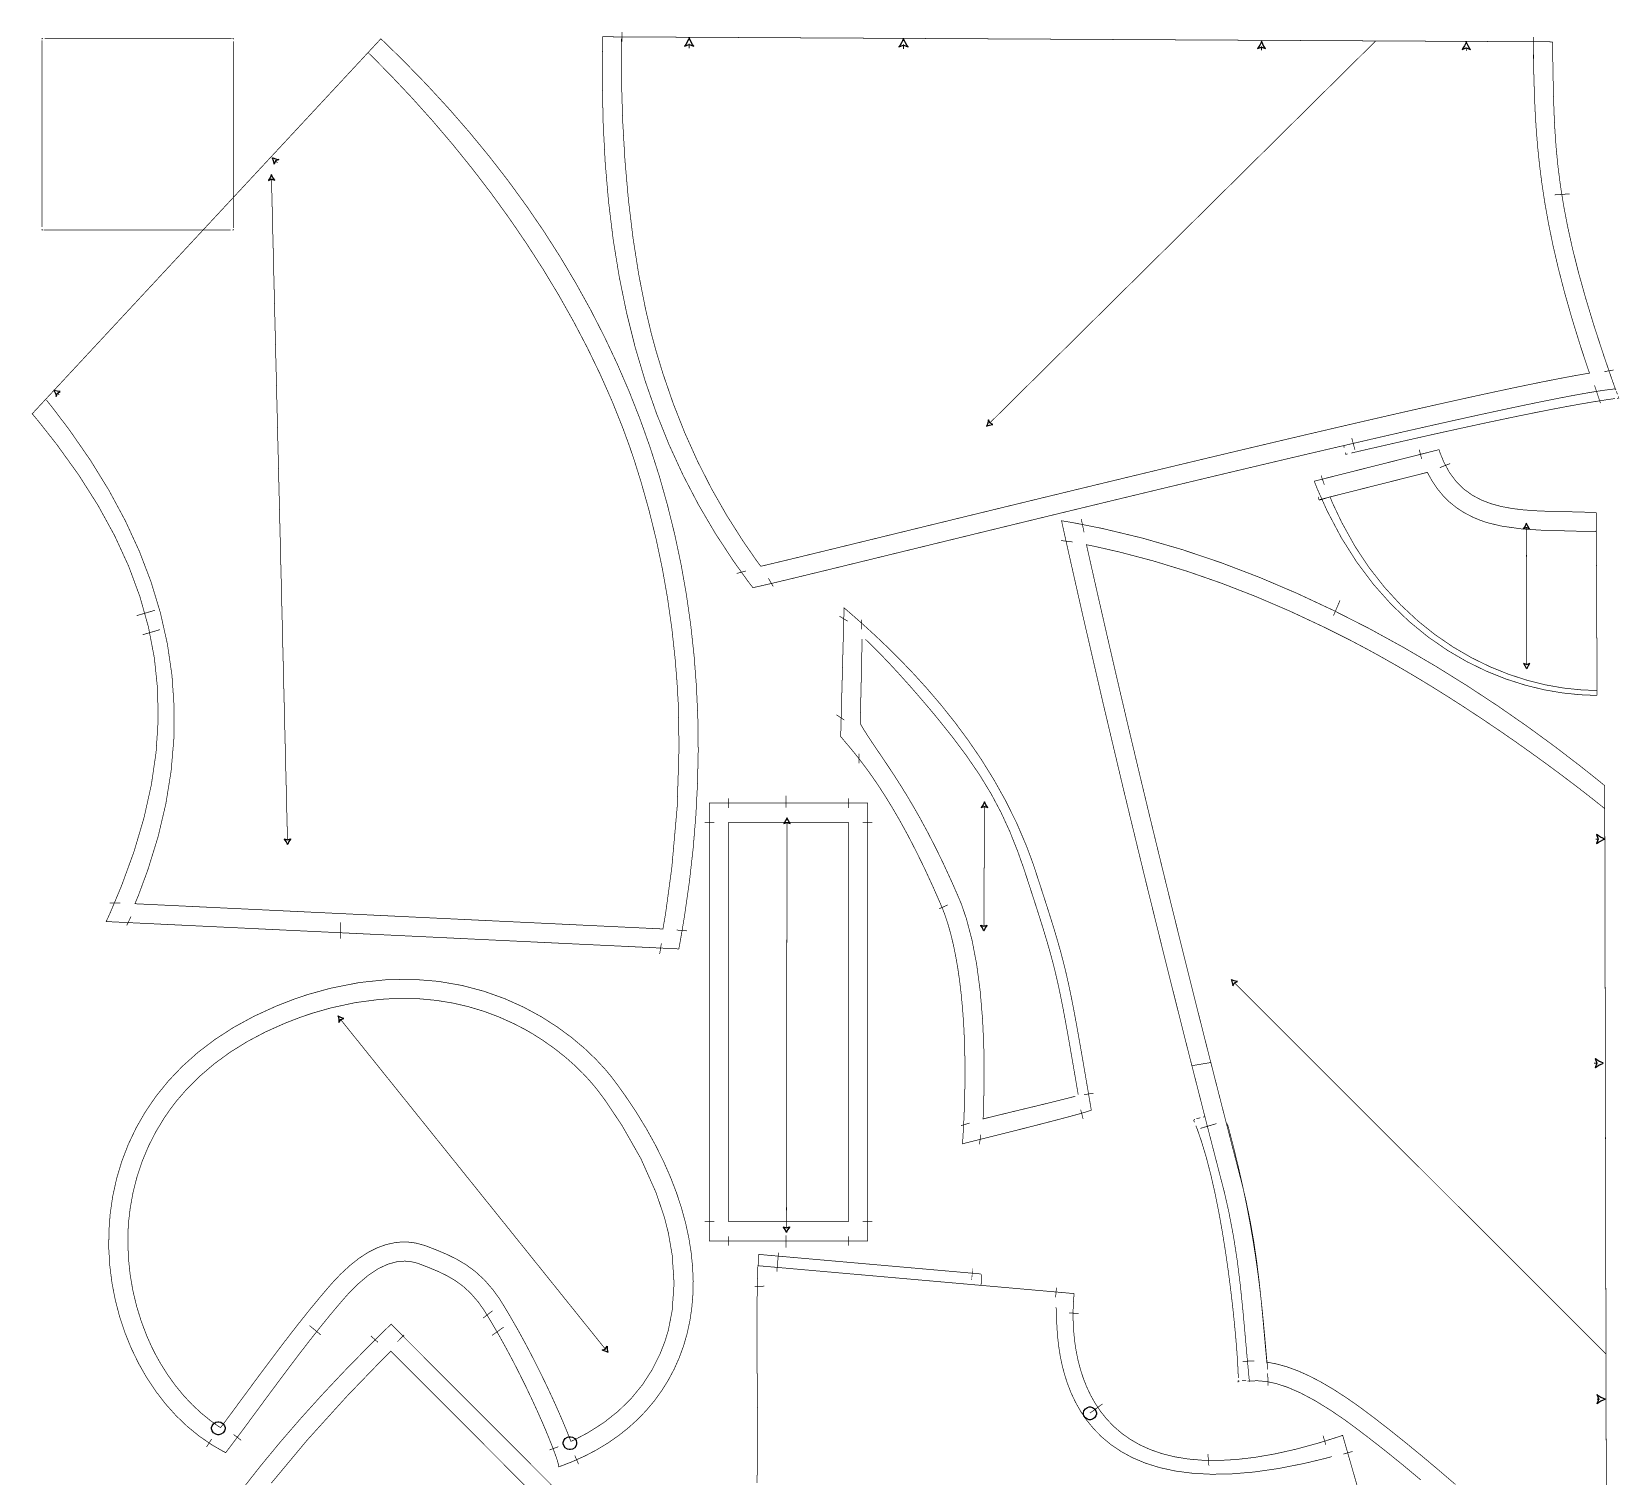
# Model space of a CAD drawing. Extents: x 0.2 to 32.9, y 0.2 to 46.5.
# Drawn here: x 0.24 to 32.87, y 16.76 to 46.46 of the extents above; entities that cross this region are included whole.
import ezdxf

# ---------------------------------------------------------------- set-up
doc = ezdxf.new("R2010")
doc.units = 0
doc.layers.get('0').update_dxf_attribs({"linetype": 'CONTINUOUS'})

msp = doc.modelspace()

# ---------------------------------------------------------------- linework, layer by layer
at = {"color": 250, "const_width": 0.013778}
for points in [[(11.9737, 46.3517), (31.4936, 46.2475), (31.4956, 46.1515), (31.5004, 45.8631), (31.5067, 45.4922), (31.5146, 45.1301), (31.5264, 44.7722), (31.5443, 44.4139), (31.5707, 44.0506), (31.6076, 43.6775), (31.6575, 43.29), (31.7222, 42.8835), (31.8044, 42.4532), (31.906, 41.9947), (32.0294, 41.5031), (32.1768, 40.9739), (32.3504, 40.4024), (32.5525, 39.784), (32.7257, 39.281), (32.7853, 39.1139), (32.7579, 39.1114), (32.6764, 39.1022), (32.5485, 39.0853), (32.4022, 39.0631), (32.2381, 39.036), (32.0569, 39.0042), (31.8594, 38.9678), (31.646, 38.9268), (31.4175, 38.8817), (31.1746, 38.8325), (30.9181, 38.7794), (30.6483, 38.7225), (30.3661, 38.6622), (30.0721, 38.5985), (29.7671, 38.5315), (29.4515, 38.4617), (29.1263, 38.3889), (28.7918, 38.3135), (28.449, 38.2356), (28.0985, 38.1554), (27.7407, 38.0732), (27.3765, 37.9889), (27.0065, 37.9028), (26.6314, 37.8153), (26.2519, 37.7261), (25.8686, 37.6358), (25.4821, 37.5444), (25.0932, 37.4522), (24.7026, 37.3593), (24.3108, 37.2658), (23.9185, 37.1719), (23.5264, 37.0779), (23.1351, 36.9839), (22.7456, 36.89), (22.3581, 36.7965), (21.9735, 36.7036), (21.5924, 36.6113), (21.2156, 36.5199), (20.8435, 36.4296), (20.4769, 36.3404), (20.1167, 36.2528), (19.7633, 36.1667), (19.4174, 36.0822), (19.0796, 35.9999), (18.7507, 35.9196), (18.4314, 35.8415), (18.1222, 35.7661), (17.8239, 35.6932), (17.5371, 35.6231), (17.2624, 35.5561), (17.0007, 35.4922), (16.7524, 35.4317), (16.5183, 35.3747), (16.299, 35.3214), (16.0953, 35.2721), (15.9076, 35.2267), (15.7369, 35.1856), (15.5836, 35.149), (15.4486, 35.1168), (15.3324, 35.0896), (15.2356, 35.0672), (15.159, 35.05), (15.1032, 35.0381), (15.069, 35.0315), (15.0572, 35.03), (15.0569, 35.0307), (14.9536, 35.1653), (14.6569, 35.5789), (14.2853, 36.1453), (13.9417, 36.7307), (13.626, 37.3358), (13.3381, 37.9611), (13.078, 38.6074), (12.8454, 39.275), (12.6403, 39.9647), (12.4626, 40.6772), (12.3121, 41.4129), (12.1886, 42.1726), (12.0922, 42.9569), (12.0226, 43.7664), (11.9797, 44.6015), (11.9635, 45.4632), (11.9679, 46.1297), (11.9737, 46.3517)], [(0.245171, 38.6021), (7.41146, 46.31), (7.53288, 46.195), (7.89117, 45.8432), (8.35379, 45.3683), (8.7991, 44.8854), (9.22706, 44.3947), (9.63737, 43.8961), (10.03, 43.3896), (10.4047, 42.8753), (10.7615, 42.3533), (11.1, 41.8236), (11.4203, 41.2861), (11.7222, 40.7411), (12.0054, 40.1885), (12.2698, 39.6282), (12.5154, 39.0606), (12.7419, 38.4853), (12.9492, 37.9026), (13.1372, 37.3126), (13.3057, 36.7153), (13.4546, 36.1106), (13.5837, 35.4986), (13.6928, 34.8794), (13.7819, 34.2531), (13.8508, 33.6194), (13.8993, 32.9789), (13.9272, 32.3311), (13.9346, 31.6764), (13.921, 31.0147), (13.8866, 30.346), (13.8309, 29.6704), (13.7541, 28.9881), (13.6559, 28.2988), (13.5685, 27.7763), (13.5361, 27.6026), (1.7659, 28.1651), (1.84879, 28.3451), (2.079, 28.8936), (2.33826, 29.6042), (2.54351, 30.2988), (2.69467, 30.9786), (2.79161, 31.6457), (2.83421, 32.3015), (2.82232, 32.9478), (2.75586, 33.5861), (2.63465, 34.2181), (2.45871, 34.8453), (2.22775, 35.4694), (1.94185, 36.0922), (1.60069, 36.7153), (1.20426, 37.3401), (0.752496, 37.9686), (0.375651, 38.4468), (0.245171, 38.6021)], [(16.9326, 34.6132), (16.8632, 31.9682), (16.8769, 31.9511), (16.9196, 31.9006), (16.9885, 31.8192), (17.0694, 31.7228), (17.1619, 31.6097), (17.2651, 31.479), (17.3786, 31.3289), (17.5018, 31.1582), (17.6339, 30.9654), (17.7744, 30.749), (17.9228, 30.5078), (18.0785, 30.2403), (18.2407, 29.945), (18.409, 29.6206), (18.5828, 29.2656), (18.7615, 28.8786), (18.8999, 28.5639), (18.9444, 28.4583), (18.9611, 28.419), (19.0064, 28.2992), (19.066, 28.1203), (19.1225, 27.9218), (19.1756, 27.7039), (19.2247, 27.4665), (19.2696, 27.2099), (19.3093, 26.9339), (19.3438, 26.6388), (19.3722, 26.3246), (19.3944, 25.9914), (19.4099, 25.6392), (19.4179, 25.2682), (19.4181, 24.8785), (19.41, 24.47), (19.3932, 24.0429), (19.3747, 23.7086), (19.3671, 23.5972), (19.3671, 23.5972), (19.3968, 23.6046), (19.4808, 23.6254), (19.6114, 23.6578), (19.7807, 23.7), (19.981, 23.75), (20.2046, 23.8061), (20.4436, 23.8664), (20.6904, 23.929), (20.9374, 23.9921), (21.1764, 24.0539), (21.4, 24.1124), (21.6003, 24.1658), (21.7696, 24.2124), (21.9001, 24.25), (21.9842, 24.2771), (22.0139, 24.2881), (22.0139, 24.2917), (21.9921, 24.4197), (21.9268, 24.804), (21.8497, 25.2553), (21.7807, 25.6529), (21.7183, 26.004), (21.6608, 26.3157), (21.6064, 26.5956), (21.5533, 26.8504), (21.5, 27.0878), (21.4449, 27.3149), (21.386, 27.5388), (21.3217, 27.7668), (21.2504, 28.0062), (21.1704, 28.2643), (21.08, 28.5481), (20.9775, 28.865), (20.8901, 29.1329), (20.8611, 29.2222), (20.8206, 29.3467), (20.6835, 29.7151), (20.4806, 30.1893), (20.2557, 30.6446), (20.0124, 31.0801), (19.7542, 31.4958), (19.4844, 31.891), (19.2069, 32.2653), (18.9251, 32.6181), (18.6424, 32.949), (18.3622, 33.2576), (18.0882, 33.5433), (17.8238, 33.8058), (17.5725, 34.0444), (17.3379, 34.2589), (17.1235, 34.4486), (16.9806, 34.5724), (16.9326, 34.6132)], [(14.1653, 30.5999), (17.4153, 30.5999), (17.4153, 21.5999), (14.1653, 21.5999), (14.1653, 30.5999)], [(14.559, 30.2061), (17.0215, 30.2061), (17.0215, 21.9935), (14.559, 21.9935), (14.559, 30.2061)], [(4.22222, 17.25), (4.24854, 17.2838), (4.32667, 17.3857), (4.44319, 17.5403), (4.57064, 17.7114), (4.70785, 17.8971), (4.85363, 18.0949), (5.00678, 18.3028), (5.16629, 18.5187), (5.33089, 18.7403), (5.4994, 18.9654), (5.67079, 19.1919), (5.84381, 19.4178), (6.01731, 19.6406), (6.19011, 19.8582), (6.36117, 20.0685), (6.52919, 20.2693), (6.65169, 20.4115), (6.69314, 20.4583), (6.74968, 20.5224), (6.93018, 20.7046), (7.15256, 20.8937), (7.36083, 21.0313), (7.5555, 21.1222), (7.73703, 21.1719), (7.90603, 21.1857), (8.06293, 21.1686), (8.17307, 21.1396), (8.20833, 21.126), (8.25722, 21.1074), (8.40375, 21.0501), (8.5899, 20.9724), (8.76764, 20.8867), (8.93761, 20.7875), (9.10064, 20.6689), (9.25749, 20.5251), (9.40886, 20.3504), (9.52154, 20.1935), (9.55556, 20.1389), (9.59412, 20.0769), (9.70703, 19.8894), (9.85476, 19.634), (9.99789, 19.3754), (10.1356, 19.1163), (10.267, 18.8594), (10.3915, 18.6074), (10.508, 18.3631), (10.6159, 18.1292), (10.7143, 17.9083), (10.8025, 17.7033), (10.8794, 17.5169), (10.9446, 17.3518), (10.9969, 17.2107), (11.0357, 17.0963), (11.0601, 17.0113), (11.0689, 16.9717), (11.0694, 16.9583), (11.1373, 16.9818), (11.3383, 17.06), (11.5952, 17.1747), (11.8398, 17.3021), (12.0719, 17.4419), (12.2911, 17.5936), (12.4971, 17.7569), (12.6896, 17.9314), (12.8683, 18.1168), (13.0328, 18.3129), (13.1828, 18.5192), (13.3181, 18.7351), (13.4383, 18.9607), (13.5431, 19.1953), (13.6323, 19.4387), (13.7053, 19.6907), (13.7622, 19.9506), (13.8023, 20.2182), (13.8254, 20.4932), (13.8313, 20.7751), (13.8197, 21.0637), (13.7901, 21.3587), (13.7423, 21.6596), (13.6761, 21.966), (13.5909, 22.2776), (13.4867, 22.5943), (13.3629, 22.9153), (13.2194, 23.2406), (13.0558, 23.5696), (12.8718, 23.9021), (12.6672, 24.2376), (12.4415, 24.576), (12.2578, 24.8328), (12.1944, 24.9167), (12.1556, 24.9682), (12.032, 25.1174), (11.8349, 25.3311), (11.6038, 25.5525), (11.3391, 25.776), (11.0414, 25.9961), (10.7114, 26.2074), (10.3495, 26.404), (9.95628, 26.5808), (9.53228, 26.7321), (9.07813, 26.8522), (8.59429, 26.9358), (8.08138, 26.9772), (7.53993, 26.971), (6.97054, 26.9117), (6.37369, 26.7935), (5.90365, 26.6633), (5.75, 26.6111), (5.62571, 26.5689), (5.25851, 26.426), (4.80354, 26.2181), (4.38417, 25.9889), (3.99968, 25.7401), (3.64931, 25.4732), (3.33219, 25.1899), (3.04764, 24.8917), (2.79482, 24.5801), (2.57292, 24.2569), (2.38129, 23.9236), (2.21903, 23.5818), (2.08535, 23.2329), (1.97954, 22.8789), (1.90082, 22.521), (1.84842, 22.161), (1.82146, 21.8004), (1.81922, 21.4408), (1.84099, 21.0839), (1.88585, 20.7311), (1.95313, 20.384), (2.04199, 20.0444), (2.15169, 19.7138), (2.28142, 19.3937), (2.43044, 19.0857), (2.59793, 18.7915), (2.7831, 18.5126), (2.98519, 18.2507), (3.20344, 18.0072), (3.43701, 17.7838), (3.68522, 17.5821), (3.94721, 17.4036), (4.15186, 17.2853), (4.22222, 17.25)], [(11.3174, 17.4797), (11.2973, 17.5331), (11.2341, 17.6917), (11.1445, 17.9061), (11.0557, 18.1104), (10.995, 18.2465), (10.9745, 18.2917), (10.954, 18.3369), (10.8916, 18.4719), (10.7909, 18.6853), (10.6737, 18.9258), (10.5414, 19.1882), (10.3955, 19.4671), (10.2373, 19.7569), (10.0682, 20.0521), (9.93522, 20.274), (9.88965, 20.3472), (9.84939, 20.4118), (9.7156, 20.5974), (9.53532, 20.8043), (9.34928, 20.9744), (9.15804, 21.114), (8.96192, 21.2293), (8.7615, 21.3268), (8.55724, 21.4128), (8.40158, 21.4736), (8.34961, 21.4935), (8.31239, 21.5078), (8.12326, 21.5579), (7.95031, 21.5794), (7.89268, 21.5794), (7.8464, 21.5794), (7.70774, 21.5663), (7.52294, 21.5265), (7.33794, 21.46), (7.1524, 21.3664), (6.96599, 21.2458), (6.77838, 21.0979), (6.58925, 20.9224), (6.44439, 20.7714), (6.39828, 20.7192), (6.33979, 20.6531), (6.16786, 20.4517), (5.93143, 20.1647), (5.69157, 19.8633), (5.45107, 19.5531), (5.21262, 19.2392), (4.97885, 18.9268), (4.75256, 18.6214), (4.59039, 18.4014), (4.5364, 18.3281), (4.49778, 18.2757), (4.31521, 18.0281), (4.14822, 17.8031), (4.1174, 17.7619), (4.06538, 17.7953), (3.91444, 17.9031), (3.71903, 18.0613), (3.53196, 18.236), (3.354, 18.4261), (3.18599, 18.6311), (3.02869, 18.85), (2.88292, 19.0818), (2.78093, 19.2639), (2.74946, 19.3258), (2.71181, 19.4), (2.60932, 19.6272), (2.48964, 19.9392), (2.39074, 20.2596), (2.31304, 20.5867), (2.25689, 20.9182), (2.22282, 21.2525), (2.2111, 21.5874), (2.21653, 21.8375), (2.22222, 21.9207), (2.22803, 22.006), (2.25776, 22.2611), (2.31728, 22.5951), (2.40039, 22.9217), (2.50667, 23.2396), (2.63574, 23.5479), (2.78717, 23.8454), (2.9605, 24.1311), (3.10422, 24.3376), (3.15543, 24.4039), (3.21479, 24.4808), (3.40588, 24.7015), (3.68257, 24.98), (3.98514, 25.2392), (4.31337, 25.4789), (4.66694, 25.6988), (5.04551, 25.8987), (5.44883, 26.0788), (5.76856, 26.2017), (5.87663, 26.2383), (6.00233, 26.281), (6.38585, 26.3904), (6.89046, 26.4994), (7.38861, 26.5651), (7.75612, 26.5871), (7.87869, 26.5871), (7.96392, 26.5871), (8.21978, 26.5763), (8.55583, 26.5442), (8.8865, 26.4906), (9.21143, 26.4157), (9.53043, 26.3196), (9.84326, 26.2022), (10.1495, 26.064), (10.3754, 25.9468), (10.449, 25.9046), (10.5219, 25.8628), (10.7355, 25.7278), (10.9903, 25.5479), (11.2138, 25.37), (11.4066, 25.1988), (11.5691, 25.0392), (11.7019, 24.8963), (11.8053, 24.7747), (11.8619, 24.7038), (11.8802, 24.6796), (12.0077, 24.5104), (12.3631, 23.9824), (12.7587, 23.2879), (13.0656, 22.5985), (13.2387, 22.0897), (13.2826, 21.9167), (13.3205, 21.7668), (13.4, 21.3086), (13.4387, 20.7235), (13.3985, 20.1632), (13.3194, 19.76), (13.2797, 19.6297), (13.2527, 19.541), (13.152, 19.281), (12.9882, 18.9526), (12.7895, 18.6458), (12.5572, 18.3619), (12.2926, 18.1022), (11.9969, 17.8678), (11.6714, 17.6599), (11.4078, 17.5206), (11.3174, 17.4797)]]:
    msp.add_lwpolyline(points, close=True, dxfattribs=at)
at = {"color": 250}
for points, const_width in [([(12.3679, 46.4481), (12.3669, 46.2513)], 0.013889), ([(31.1004, 46.3481), (31.0994, 46.1512)], 0.013889), ([(0.444444, 46.2997), (0.444444, 46.3194), (0.464139, 46.3194)], 0.013889), ([(0.444444, 42.4415), (0.444444, 46.28)], 0.013889), ([(0.503526, 46.3194), (4.34207, 46.3194)], 0.013889), ([(7.14839, 46.0271), (7.26281, 45.9151), (7.60032, 45.5732), (8.04139, 45.1068), (8.47065, 44.6288), (8.88726, 44.14), (9.29025, 43.6415), (9.67888, 43.1343), (10.0521, 42.619), (10.4092, 42.0968), (10.7491, 41.5685), (11.0711, 41.035), (11.3742, 40.4972), (11.6577, 39.9561), (11.9204, 39.4126), (12.1617, 38.8676), (12.3805, 38.3221), (12.5299, 37.914), (12.5762, 37.7768), (12.6248, 37.6325), (12.761, 37.1962), (12.9264, 36.6083), (13.0723, 36.0136), (13.1987, 35.4125), (13.3053, 34.8056), (13.3923, 34.1935), (13.4592, 33.5767), (13.4971, 33.111), (13.5063, 32.9556), (13.5241, 32.6547), (13.5407, 31.7503), (13.5026, 30.5221), (13.3921, 29.275), (13.2637, 28.3267), (13.2097, 28.0124), (2.35661, 28.5311), (2.42796, 28.7021), (2.62104, 29.2242), (2.83279, 29.9089), (2.99229, 30.586), (3.10015, 31.2557), (3.15674, 31.9185), (3.1626, 32.5749), (3.11822, 33.2253), (3.02403, 33.8703), (2.88058, 34.5101), (2.68832, 35.1453), (2.44769, 35.7762), (2.15929, 36.4036), (1.82351, 37.0275), (1.44092, 37.6487), (1.01194, 38.2675), (0.659289, 38.7329), (0.537056, 38.8842)], 0.013778), ([(4.36176, 46.3194), (4.38146, 46.3194), (4.38146, 46.2997)], 0.013889), ([(4.38146, 46.2604), (4.38146, 42.4218)], 0.013889), ([(31.1067, 45.856), (31.1067, 45.856), (31.1064, 45.8639), (31.1057, 45.8968), (31.1044, 45.946), (31.1031, 46.0036), (31.1017, 46.0611), (31.1004, 46.1104), (31.0996, 46.1432), (31.0994, 46.1512), (31.0994, 46.1512), (31.1007, 46.0685), (31.105, 45.8201), (31.1124, 45.4869), (31.1228, 45.1496), (31.1379, 44.8061), (31.1593, 44.4542), (31.1886, 44.0919), (31.2274, 43.7172), (31.2769, 43.3279), (31.339, 42.9219), (31.4151, 42.4972), (31.5069, 42.0517), (31.6158, 41.5832), (31.7436, 41.0897), (31.8915, 40.569), (32.0612, 40.0192), (32.2046, 39.5828), (32.2544, 39.4381), (32.2011, 39.4293), (32.0417, 39.4015), (31.8056, 39.3585), (31.5467, 39.309), (31.266, 39.2535), (30.9644, 39.1919), (30.6428, 39.1247), (30.3018, 39.0519), (29.9425, 38.974), (29.5656, 38.8911), (29.1719, 38.8035), (28.7624, 38.7112), (28.3378, 38.6147), (27.899, 38.5142), (27.4469, 38.4097), (26.9824, 38.3018), (26.506, 38.1904), (26.0189, 38.0758), (25.5218, 37.9583), (25.0156, 37.8383), (24.501, 37.7157), (23.979, 37.591), (23.4504, 37.4642), (22.9161, 37.3356), (22.3768, 37.2056), (21.8335, 37.0742), (21.2869, 36.9418), (20.7379, 36.8086), (20.1875, 36.6749), (19.6363, 36.5407), (19.0853, 36.4063), (18.5351, 36.2721), (18.124, 36.1717), (17.9869, 36.1382), (17.874, 36.1107), (17.5357, 36.0281), (17.1028, 35.9224), (16.6942, 35.8226), (16.3157, 35.7307), (15.9732, 35.6476), (15.6726, 35.5751), (15.4197, 35.5146), (15.2704, 35.4792), (15.2206, 35.4676), (15.1265, 35.5947), (14.8564, 35.985), (14.5186, 36.5171), (14.2067, 37.0647), (13.9201, 37.6288), (13.6588, 38.2103), (13.4219, 38.8101), (13.2092, 39.4292), (13.064, 39.9078), (13.0202, 40.0685), (12.9744, 40.2361), (12.8543, 40.744), (12.7122, 41.4637), (12.594, 42.2206), (12.4994, 43.0072), (12.4284, 43.8165), (12.3811, 44.6417), (12.3572, 45.4751), (12.354, 46.1014), (12.3569, 46.31)], 0.013778), ([(13.75, 46.2086), (13.75, 46.1149)], 0.020306), ([(18.1528, 46.1942), (18.1528, 46.1006)], 0.020306), ([(19.9201, 38.4057), (27.8611, 46.2669)], 0.013778), ([(25.5139, 46.1524), (25.5139, 46.0724)], 0.017722), ([(29.7222, 46.1376), (29.7222, 46.0575)], 0.017722), ([(5.28819, 43.7604), (5.24143, 43.8072)], 0.013778), ([(5.16357, 43.4354), (5.49289, 29.8315)], 0.013778), ([(31.5353, 43.1019), (31.8478, 43.1228)], 0.013778), ([(0.464139, 42.3825), (0.444444, 42.3825), (0.444444, 42.4021)], 0.013889), ([(4.32243, 42.3825), (0.483832, 42.3825)], 0.013889), ([(4.38146, 42.4021), (4.38146, 42.3825), (4.36176, 42.3825)], 0.013889), ([(32.5576, 39.4681), (32.7515, 39.5025)], 0.013778), ([(32.3565, 39.1878), (32.4804, 38.8206)], 0.013778), ([(0.754937, 39.0299), (0.801975, 38.9921)], 0.013778), ([(27.3597, 37.7956), (27.46, 37.8187), (27.761, 37.8883), (28.1619, 37.9801), (28.561, 38.0708), (28.9563, 38.1597), (29.346, 38.2463), (29.7285, 38.3301), (30.1022, 38.4108), (30.4651, 38.4879), (30.8157, 38.5607), (31.1522, 38.6289), (31.4729, 38.6921), (31.776, 38.7496), (32.0597, 38.8011), (32.3226, 38.8461), (32.5626, 38.8842), (32.7243, 38.9076), (32.7783, 38.9147)], 0.013778), ([(32.7985, 39.0868), (32.7851, 39.1237)], 0.013778), ([(32.8285, 39.0033), (32.806, 39.066)], 0.013778), ([(32.8176, 38.9197), (32.821, 38.9201), (32.8535, 38.9242), (32.8567, 38.9246), (32.8435, 38.9617)], 0.013778), ([(26.5972, 37.2169), (29.1621, 37.865), (29.1826, 37.8001), (29.2599, 37.61), (29.3782, 37.3921), (29.5156, 37.2083), (29.6706, 37.0557), (29.8418, 36.9313), (30.0279, 36.8319), (30.2275, 36.755), (30.4389, 36.6972), (30.661, 36.6556), (30.8924, 36.6274), (31.1314, 36.6094), (31.3767, 36.5988), (31.6269, 36.5924), (31.8808, 36.5874), (32.1368, 36.5807), (32.3293, 36.5731), (32.3935, 36.5694)], 0.013778), ([(27.2042, 37.94), (27.2131, 37.9017)], 0.013778), ([(27.3678, 38.1058), (27.4322, 37.864)], 0.013778), ([(28.7562, 37.864), (28.8044, 37.6731)], 0.013778), ([(27.2349, 37.8069), (27.2438, 37.7686), (27.2469, 37.7693), (27.2789, 37.7768), (27.2821, 37.7775)], 0.013778), ([(29.3901, 37.5787), (29.1771, 37.4953)], 0.013778), ([(32.4107, 32.8167), (32.3247, 32.8161), (32.0669, 32.8269), (31.7046, 32.8635), (31.3272, 32.9281), (30.9382, 33.0228), (30.5408, 33.1494), (30.1386, 33.3101), (29.7349, 33.5067), (29.3331, 33.7413), (28.9365, 34.0157), (28.5489, 34.3318), (28.1733, 34.6918), (27.8133, 35.0975), (27.4724, 35.5508), (27.1537, 36.0539), (26.8608, 36.6086), (26.6574, 37.0626), (26.5972, 37.2168)], 0.013778), ([(32.3935, 36.1986), (32.3712, 36.1764), (32.3189, 36.1793), (31.7904, 36.1954), (31.7383, 36.1964), (31.6289, 36.1985), (31.3004, 36.2075), (30.865, 36.2349), (30.4419, 36.2944), (30.1386, 36.3678), (30.0412, 36.4025), (29.994, 36.4193), (29.8553, 36.4779), (29.6828, 36.5671), (29.5237, 36.6701), (29.3779, 36.7872), (29.2451, 36.9185), (29.1253, 37.064), (29.0183, 37.224), (28.9454, 37.3542), (28.9239, 37.3987), (26.6937, 36.8351), (26.6786, 36.8953)], 0.013778), ([(26.7367, 37.3351), (26.8047, 37.1443)], 0.013778), ([(26.9215, 36.8928), (26.6965, 36.8258)], 0.013778), ([(32.4107, 32.9176), (32.3257, 32.9171), (32.071, 32.9283), (31.7168, 32.9654), (31.3513, 33.0299), (30.9772, 33.1231), (30.5978, 33.246), (30.2158, 33.3997), (29.8343, 33.5857), (29.4565, 33.8049), (29.0851, 34.0583), (28.7235, 34.3475), (28.3742, 34.6732), (28.0406, 35.0368), (27.7254, 35.4394), (27.4318, 35.8822), (27.1629, 36.3663), (26.9768, 36.759), (26.9215, 36.8928)], 0.013778), ([(32.3935, 36.5694), (32.4107, 32.8167)], 0.013778), ([(32.6072, 12.9754), (32.5674, 30.9583), (32.4446, 31.0592), (32.0718, 31.3561), (31.541, 31.7629), (30.9768, 32.1751), (30.381, 32.5893), (29.7553, 33.0017), (29.1013, 33.4087), (28.421, 33.8069), (27.7161, 34.1928), (26.9883, 34.5625), (26.2396, 34.9128), (25.4714, 35.2399), (24.6857, 35.5401), (23.8842, 35.8103), (23.0687, 36.0464), (22.241, 36.2451), (21.6132, 36.3689), (21.4028, 36.4028), (21.4028, 36.4028), (21.5069, 35.931), (21.826, 34.5169), (22.2532, 32.6672), (22.6811, 30.861), (23.1065, 29.1056), (23.5258, 27.4082), (23.9358, 25.7763), (24.3331, 24.2168), (24.6185, 23.1071), (24.7143, 22.7374), (24.7482, 22.6061), (24.8386, 22.2093), (24.9369, 21.6957), (25.0146, 21.1931), (25.0764, 20.6976), (25.1271, 20.206), (25.1719, 19.7142), (25.216, 19.2189), (25.2511, 18.8418), (25.2639, 18.7162), (25.3033, 18.7217), (25.4236, 18.7263), (25.6057, 18.7119), (25.8128, 18.6689), (26.0475, 18.5922), (26.3122, 18.4774), (26.6099, 18.3194), (26.9428, 18.1139), (27.2226, 17.9226), (27.3137, 17.856), (27.4037, 17.79), (27.6711, 17.5883), (28.0379, 17.3024), (28.4113, 17.0007), (28.7883, 16.6864)], 0.013778), ([(21.8657, 36.1647), (21.8078, 36.439)], 0.013778), ([(30.9585, 36.2733), (30.964, 33.4397)], 0.013778), ([(21.6322, 35.9676), (21.3922, 35.9969)], 0.013778), ([(29.4981, 16.5951), (29.1535, 16.8907), (28.8132, 17.1765), (28.4797, 17.4504), (28.1556, 17.7096), (27.8435, 17.9515), (27.621, 18.1189), (27.5461, 18.1736), (27.4767, 18.2244), (27.2647, 18.3721), (26.9957, 18.5469), (26.7386, 18.6982), (26.4932, 18.8261), (26.2592, 18.9308), (26.036, 19.0124), (25.8236, 19.071), (25.6724, 19.1004), (25.6215, 19.1067), (25.6175, 19.1496), (25.5796, 19.5729), (25.576, 19.6146), (25.5672, 19.7138), (25.5407, 20.0111), (25.5035, 20.4044), (25.4615, 20.7971), (25.4125, 21.1915), (25.3539, 21.5903), (25.2832, 21.9957), (25.1979, 22.4101), (25.1228, 22.7301), (25.0954, 22.8361), (25.0556, 22.9901), (24.9361, 23.4521), (24.7686, 24.1035), (24.5932, 24.7885), (24.4107, 25.505), (24.2218, 26.2514), (24.0272, 27.0258), (23.8276, 27.8264), (23.6236, 28.6514), (23.416, 29.499), (23.2051, 30.3674), (22.9921, 31.2546), (22.7774, 32.1589), (22.5617, 33.0783), (22.3457, 34.0114), (22.13, 34.9561), (21.9686, 35.6718), (21.9154, 35.9104), (22.0871, 35.8763), (22.5994, 35.7594), (23.2896, 35.5775), (23.9854, 35.3647), (24.6865, 35.1212), (25.3922, 34.8474), (26.1021, 34.5432), (26.8156, 34.2089), (27.3546, 33.9385), (27.5322, 33.8446), (27.626, 33.7951), (27.9054, 33.6429), (28.2775, 33.4331), (28.6471, 33.2165), (29.0126, 32.9949), (29.3729, 32.7696), (29.7263, 32.5422), (30.0714, 32.3143), (30.4068, 32.0872), (30.7311, 31.8626), (31.0426, 31.6419), (31.3404, 31.4268), (31.6226, 31.2185), (31.8879, 31.0189), (32.135, 30.8293), (32.3624, 30.6511), (32.5171, 30.5276), (32.5685, 30.4861)], 0.013778), ([(14.7264, 35.3214), (14.9168, 35.3712)], 0.013889), ([(15.4775, 35.0508), (15.3776, 35.2204)], 0.013889), ([(27.125, 34.7639), (26.9924, 34.4526)], 0.013778), ([(2.3909, 34.4526), (2.76585, 34.5625)], 0.013778), ([(17.0042, 34.3406), (16.8362, 34.4432)], 0.013778), ([(17.2969, 34.1707), (17.2969, 34.3676)], 0.013778), ([(2.5159, 34.0607), (2.87001, 34.1649)], 0.013778), ([(21.6876, 24.5749), (21.6457, 24.5635), (21.5196, 24.5306), (21.3169, 24.4796), (21.0872, 24.4232), (20.8376, 24.3628), (20.5757, 24.2996), (20.3089, 24.2353), (20.0446, 24.1708), (19.8539, 24.1239), (19.7904, 24.1081), (19.7983, 24.2857), (19.8111, 24.819), (19.8079, 25.4962), (19.7811, 26.1354), (19.7311, 26.7322), (19.6585, 27.2825), (19.5632, 27.7819), (19.446, 28.2264), (19.3469, 28.5174), (19.3071, 28.6115), (19.2658, 28.7092), (19.1381, 29.0003), (18.9722, 29.36), (18.8101, 29.6924), (18.6522, 29.9987), (18.4993, 30.2811), (18.3514, 30.5407), (18.2092, 30.7792), (18.0732, 30.9981), (17.9439, 31.1992), (17.8217, 31.3837), (17.7071, 31.5536), (17.6006, 31.7103), (17.5028, 31.8553), (17.4139, 31.9901), (17.3346, 32.1167), (17.2819, 32.2058), (17.2654, 32.2361), (17.304, 33.9757)], 0.013778), ([(17.3722, 33.9653), (17.4121, 33.9282), (17.5297, 33.814), (17.6999, 33.6422), (17.8794, 33.4539), (18.0647, 33.2532), (18.2528, 33.044), (18.4401, 32.8306), (18.6235, 32.6167), (18.7558, 32.4593), (18.7996, 32.4065), (18.889, 32.2982), (19.1518, 31.9686), (19.4576, 31.5608), (19.7232, 31.1721), (19.9546, 30.7919), (20.1582, 30.4094), (20.3403, 30.0138), (20.5069, 29.594), (20.6272, 29.2539), (20.6644, 29.1396), (20.6925, 29.0538), (20.7763, 28.7963), (20.8753, 28.491), (20.9626, 28.2172), (21.04, 27.9688), (21.109, 27.739), (21.1711, 27.5215), (21.2278, 27.31), (21.2806, 27.0978), (21.3311, 26.8785), (21.3807, 26.6457), (21.431, 26.3929), (21.4835, 26.1137), (21.5397, 25.8018), (21.6011, 25.4504), (21.6693, 25.0535), (21.7268, 24.7165), (21.7458, 24.6042)], 0.013778), ([(16.9386, 32.3074), (16.7746, 32.4161)], 0.013778), ([(17.2424, 31.6139), (17.2424, 31.4171)], 0.013778), ([(14.559, 30.6982), (14.559, 30.5014)], 0.013889), ([(15.7386, 30.5035), (15.7386, 30.7535)], 0.013778), ([(17.0215, 30.6982), (17.0215, 30.5014)], 0.013889), ([(19.819, 30.5418), (19.806, 28.0568)], 0.013778), ([(14.0668, 30.2061), (14.2637, 30.2061)], 0.013889), ([(15.7593, 30.2119), (15.7489, 21.8579)], 0.013778), ([(17.5137, 30.2061), (17.3168, 30.2061)], 0.013889), ([(32.451, 29.8611), (32.3818, 29.8611)], 0.019681), ([(1.83431, 28.5476), (2.05746, 28.5442)], 0.013778), ([(18.8819, 28.4257), (19.0625, 28.5067)], 0.013778), ([(2.18924, 28.0872), (2.27393, 28.2649)], 0.013778), ([(6.57818, 28.1464), (6.57818, 27.811)], 0.013778), ([(13.7024, 27.9738), (13.4918, 27.9903)], 0.013778), ([(13.143, 27.4981), (13.1775, 27.7197)], 0.013778), ([(24.9476, 26.9135), (32.5932, 19.2778)], 0.013778), ([(6.57986, 26.1574), (12.0313, 19.3704)], 0.013778), ([(24.0814, 25.2026), (24.4731, 25.2676)], 0.013778), ([(32.4189, 25.2546), (32.3497, 25.2546)], 0.019681), ([(21.8661, 24.6061), (22.0604, 24.6381)], 0.013778), ([(21.7956, 24.2989), (21.8457, 24.1086)], 0.013778), ([(24.3493, 24.1533), (24.311, 24.1446)], 0.013889), ([(19.5119, 24.0235), (19.3339, 23.9693)], 0.013778), ([(24.1451, 24.1051), (24.1417, 24.1029), (24.1272, 24.0871), (24.1196, 24.0754), (24.1196, 24.0754), (24.1208, 24.0725), (24.1336, 24.0422), (24.1349, 24.0392)], 0.013889), ([(24.1643, 23.9668), (24.1942, 23.8913), (24.2742, 23.6607), (24.3762, 23.3239), (24.4704, 22.9621), (24.5569, 22.5817), (24.6358, 22.1887), (24.7072, 21.7892), (24.7713, 21.3893), (24.8281, 20.995), (24.8776, 20.6126), (24.9203, 20.2482), (24.956, 19.9078), (24.9849, 19.5975), (25.0071, 19.3235), (25.0226, 19.0918), (25.0319, 18.9085), (25.0349, 18.8118), (25.0347, 18.7797)], 0.013889), ([(24.2554, 24.1319), (24.1722, 24.1131)], 0.013889), ([(24.2544, 23.9125), (24.5878, 24.0121)], 0.013778), ([(24.8103, 24.0121), (24.8404, 23.9022), (24.9269, 23.5718), (25.0308, 23.149), (25.1226, 22.7438), (25.2035, 22.3554), (25.274, 21.9842), (25.3356, 21.6294), (25.3886, 21.2914), (25.4342, 20.9696), (25.4732, 20.6639), (25.5068, 20.374), (25.5356, 20.0999), (25.5606, 19.8412), (25.5828, 19.5978), (25.6029, 19.3696), (25.6221, 19.1561), (25.6361, 19.0069), (25.6411, 18.9574)], 0.013778), ([(19.7425, 23.7822), (19.7147, 23.5874)], 0.013778), ([(14.0668, 21.9935), (14.2637, 21.9935)], 0.013889), ([(17.5137, 21.9935), (17.3168, 21.9935)], 0.013889), ([(14.559, 21.5014), (14.559, 21.6982)], 0.013889), ([(15.7386, 21.7122), (15.7386, 21.4622)], 0.013889), ([(17.0215, 21.5014), (17.0215, 21.6982)], 0.013889), ([(15.1661, 21.091), (15.1756, 21.3236)], 0.013778), ([(15.1756, 21.3236), (19.7481, 20.9207)], 0.013778), ([(15.5851, 21.3593), (15.551, 20.9675)], 0.013778), ([(15.1431, 16.6249), (15.1553, 17.2128), (15.1564, 17.8099), (15.1513, 18.4207), (15.1446, 19.0497), (15.1408, 19.7015), (15.1449, 20.3804), (15.1551, 20.9136), (15.161, 21.0912), (15.161, 21.0912), (21.6617, 20.5179), (21.6586, 20.4892), (21.6513, 20.4029), (21.6437, 20.275), (21.6399, 20.1356), (21.6406, 19.9861), (21.6467, 19.8279), (21.6592, 19.6628), (21.6789, 19.4918), (21.7068, 19.3165), (21.7439, 19.1386), (21.791, 18.9592), (21.8489, 18.78), (21.9186, 18.6022), (22.001, 18.4275), (22.0971, 18.2572), (22.2076, 18.0928), (22.3335, 17.9358), (22.4757, 17.7875), (22.6351, 17.6494), (22.8128, 17.5231), (23.0094, 17.41), (23.226, 17.3113), (23.4633, 17.2287), (23.7224, 17.1638), (24.004, 17.1175), (24.3093, 17.0918), (24.639, 17.0878), (24.994, 17.1072), (25.3754, 17.1513), (25.7839, 17.2217), (26.2204, 17.3196), (26.6858, 17.4465), (27.0582, 17.5624), (27.1813, 17.6042), (28.4938, 13.0301)], 0.013778), ([(19.5751, 21.0324), (19.5558, 20.7967)], 0.009569), ([(19.76, 20.9107), (19.7493, 20.6904)], 0.013778), ([(15.0974, 20.6649), (15.294, 20.6711)], 0.013778), ([(21.2976, 20.6394), (21.281, 20.4432)], 0.013778), ([(21.281, 20.2361), (21.2815, 20.2367), (21.2897, 20.2315), (21.2947, 20.1999), (21.2976, 20.1433), (21.2997, 20.0639), (21.3025, 19.9636), (21.3074, 19.8449), (21.3158, 19.7096), (21.3293, 19.5599), (21.3494, 19.3979), (21.3775, 19.226), (21.4149, 19.0458), (21.4632, 18.8599), (21.5237, 18.6701), (21.5982, 18.4787), (21.6879, 18.2879), (21.7943, 18.0994), (21.9189, 17.916), (22.0631, 17.739), (22.2283, 17.5713), (22.4161, 17.4144), (22.6279, 17.2708), (22.8651, 17.1424), (23.1293, 17.0315), (23.4219, 16.9401), (23.7443, 16.8704), (24.0979, 16.8244), (24.4843, 16.8043), (24.9049, 16.8124), (25.3611, 16.8504), (25.8544, 16.9208), (26.3864, 17.0256), (26.8163, 17.1282), (26.9583, 17.1667)], 0.013708), ([(9.51389, 20.0139), (9.70833, 20.1667)], 0.013778), ([(21.7549, 20.1143), (21.5581, 20.1164)], 0.013778), ([(4.54417, 16.4725), (4.935, 16.9706), (5.34233, 17.464), (5.766, 17.9536), (6.20589, 18.4401), (6.66194, 18.9243), (7.13396, 19.4069), (7.49892, 19.7694), (7.62185, 19.8889), (7.62185, 19.8889), (15.8194, 11.6695)], 0.013778), ([(5.94444, 19.8611), (6.18056, 19.6667)], 0.013778), ([(7.20594, 19.6468), (7.35286, 19.5158)], 0.013778), ([(7.89035, 19.6674), (7.75163, 19.5278)], 0.013778), ([(9.69879, 19.6585), (9.93408, 19.8276)], 0.013778), ([(5.15935, 16.6208), (5.90121, 17.5106), (6.7194, 18.4133), (7.39014, 19.1081), (7.61882, 19.3344), (15.351, 11.5817)], 0.013778), ([(25.3628, 19.1336), (25.1262, 19.1258)], 0.013778), ([(25.034, 18.7406), (25.0338, 18.7347), (25.0317, 18.7131), (25.0285, 18.7026), (25.0278, 18.7024), (25.0278, 18.705), (25.0367, 18.7128), (25.0554, 18.7193), (25.0604, 18.7203)], 0.013889), ([(25.1151, 18.7261), (25.1218, 18.7264), (25.191, 18.7257), (25.1976, 18.7253)], 0.013889), ([(25.2251, 18.7229), (25.2289, 18.7225), (25.2614, 18.7169), (25.2639, 18.7162)], 0.013889), ([(25.6411, 18.879), (25.6469, 18.6254)], 0.013778), ([(32.4097, 18.3472), (32.4608, 18.3472)], 0.019681), ([(21.9876, 18.0615), (22.244, 18.249)], 0.013778), ([(4.38351, 17.6218), (4.54036, 17.5028)], 0.013778), ([(3.93403, 17.5285), (3.82764, 17.3629)], 0.013778), ([(11.0618, 17.371), (10.8772, 17.3028)], 0.013778), ([(26.7779, 17.5976), (26.8351, 17.4093)], 0.013778), ([(11.3969, 17.1918), (11.4752, 17.0113)], 0.013778), ([(24.4106, 17.2185), (24.4314, 16.9782)], 0.013778), ([(27.3853, 17.2732), (27.1963, 17.2185)], 0.013778)]:
    msp.add_lwpolyline(points, dxfattribs=dict(at, const_width=const_width))
for points in [[(13.75, 46.3311), (13.7457, 46.3197), (13.7313, 46.286), (13.7081, 46.2393), (13.6818, 46.1953), (13.6611, 46.1664), (13.6534, 46.1575), (13.75, 46.1925), (13.8466, 46.1575), (13.8388, 46.1664), (13.8181, 46.1953), (13.7918, 46.2393), (13.7687, 46.286), (13.7542, 46.3197), (13.75, 46.3311)], [(18.1528, 46.3168), (18.1485, 46.3054), (18.134, 46.2717), (18.1108, 46.2251), (18.0846, 46.181), (18.0639, 46.1521), (18.0563, 46.1432), (18.1528, 46.1782), (18.2493, 46.1432), (18.2415, 46.1521), (18.221, 46.181), (18.1946, 46.2251), (18.1714, 46.2717), (18.1569, 46.3054), (18.1528, 46.3168)], [(25.5139, 46.2593), (25.5101, 46.2493), (25.4975, 46.2199), (25.4774, 46.1792), (25.4543, 46.1407), (25.4363, 46.1156), (25.4296, 46.1078), (25.5139, 46.1383), (25.5982, 46.1078), (25.5914, 46.1156), (25.5733, 46.1407), (25.5504, 46.1792), (25.5301, 46.2199), (25.5176, 46.2493), (25.5139, 46.2593)], [(29.7222, 46.2446), (29.7175, 46.2319), (29.6857, 46.1644), (29.6464, 46.1028), (29.6379, 46.0931), (29.7222, 46.1235), (29.8065, 46.0931), (29.7981, 46.1028), (29.7587, 46.1644), (29.7269, 46.2319), (29.7222, 46.2446)], [(5.18261, 43.866), (5.19206, 43.8617), (5.24669, 43.8421), (5.30225, 43.8297), (5.31222, 43.829), (5.24914, 43.7994), (5.21957, 43.7364), (5.21886, 43.7464), (5.2066, 43.8019), (5.18696, 43.8565), (5.18261, 43.866)], [(5.16157, 43.5186), (5.15815, 43.5087), (5.13471, 43.4556), (5.10525, 43.4069), (5.0989, 43.3992), (5.16385, 43.4244), (5.22993, 43.4024), (5.22314, 43.4097), (5.1914, 43.4569), (5.16542, 43.5089), (5.16157, 43.5186)], [(0.690213, 39.0821), (0.695529, 39.0731), (0.720865, 39.0208), (0.73904, 38.9669), (0.740831, 38.9571), (0.763456, 39.0231), (0.823025, 39.0592), (0.813043, 39.0588), (0.756456, 39.065), (0.700087, 39.0787), (0.690213, 39.0821)], [(19.8611, 38.3472), (19.8706, 38.3515), (19.9253, 38.3708), (19.981, 38.3829), (19.991, 38.3835), (19.9279, 38.4135), (19.8987, 38.4767), (19.8979, 38.4667), (19.8854, 38.4113), (19.8656, 38.3567), (19.8611, 38.3472)], [(30.9583, 36.3565), (30.9547, 36.3467), (30.93, 36.2942), (30.8996, 36.2461), (30.8931, 36.2386), (30.9586, 36.2624), (31.024, 36.2389), (31.0175, 36.2464), (30.9868, 36.2943), (30.9619, 36.3467), (30.9583, 36.3565)], [(30.9642, 33.3565), (30.9604, 33.3663), (30.9356, 33.4187), (30.905, 33.4667), (30.8983, 33.4742), (30.9639, 33.4506), (31.0294, 33.4744), (31.0228, 33.4668), (30.9924, 33.4189), (30.9678, 33.3664), (30.9642, 33.3565)], [(19.8194, 30.625), (19.8157, 30.6153), (19.7907, 30.5629), (19.7599, 30.5151), (19.7533, 30.5075), (19.8189, 30.531), (19.8843, 30.5069), (19.8778, 30.5144), (19.8475, 30.5626), (19.8229, 30.6153), (19.8194, 30.625)], [(15.7594, 30.2951), (15.7558, 30.2854), (15.731, 30.2329), (15.7004, 30.185), (15.6937, 30.1775), (15.7593, 30.2011), (15.8249, 30.1774), (15.8182, 30.1849), (15.7876, 30.2329), (15.7631, 30.2854), (15.7594, 30.2951)], [(5.4949, 29.7483), (5.491, 29.7581), (5.465, 29.81), (5.43326, 29.8572), (5.42654, 29.8646), (5.49262, 29.8425), (5.55757, 29.8678), (5.55117, 29.8601), (5.52171, 29.8114), (5.49826, 29.7582), (5.4949, 29.7483)], [(32.5697, 29.8611), (32.5586, 29.8653), (32.526, 29.8793), (32.4808, 29.9017), (32.4381, 29.9272), (32.4101, 29.9472), (32.4015, 29.9547), (32.4354, 29.8611), (32.4015, 29.7675), (32.4101, 29.775), (32.4381, 29.7951), (32.4808, 29.8207), (32.526, 29.8431), (32.5586, 29.8571), (32.5697, 29.8611)], [(19.8056, 27.9738), (19.8019, 27.9836), (19.7775, 28.0363), (19.7471, 28.0843), (19.7406, 28.0918), (19.8061, 28.0678), (19.8717, 28.0911), (19.8651, 28.0836), (19.8342, 28.0358), (19.8092, 27.9835), (19.8056, 27.9738)], [(24.8889, 26.9722), (24.8932, 26.9628), (24.9129, 26.9082), (24.9251, 26.8526), (24.9258, 26.8426), (24.9554, 26.9057), (25.0185, 26.9353), (25.0085, 26.936), (24.9529, 26.9483), (24.8983, 26.9679), (24.8889, 26.9722)], [(6.52778, 26.2222), (6.53103, 26.2124), (6.54465, 26.156), (6.55083, 26.0993), (6.55046, 26.0893), (6.58669, 26.1489), (6.65261, 26.1714), (6.64274, 26.1732), (6.58886, 26.1915), (6.53674, 26.2169), (6.52778, 26.2222)], [(32.5376, 25.2546), (32.5265, 25.2588), (32.4938, 25.2728), (32.4486, 25.2951), (32.406, 25.3207), (32.3779, 25.3408), (32.3694, 25.3482), (32.4033, 25.2546), (32.3694, 25.161), (32.3779, 25.1685), (32.406, 25.1886), (32.4486, 25.2142), (32.4938, 25.2365), (32.5265, 25.2506), (32.5376, 25.2546)], [(15.7488, 21.7747), (15.7451, 21.7846), (15.7204, 21.8371), (15.6899, 21.8851), (15.6833, 21.8926), (15.7489, 21.8688), (15.8144, 21.8924), (15.8078, 21.8849), (15.7772, 21.8371), (15.7524, 21.7846), (15.7488, 21.7747)], [(12.0833, 19.3056), (12.0744, 19.311), (12.0222, 19.3364), (11.9683, 19.3546), (11.9585, 19.3564), (12.0244, 19.3789), (12.0607, 19.4385), (12.0602, 19.4285), (12.0664, 19.3719), (12.08, 19.3154), (12.0833, 19.3056)], [(32.5796, 18.3472), (32.5685, 18.3432), (32.5358, 18.3292), (32.4907, 18.3067), (32.4479, 18.2811), (32.42, 18.2611), (32.4114, 18.2536), (32.4453, 18.3472), (32.4114, 18.4408), (32.42, 18.4333), (32.4479, 18.4133), (32.4907, 18.3878), (32.5358, 18.3653), (32.5685, 18.3514), (32.5796, 18.3472)]]:
    msp.add_lwpolyline(points, close=True, dxfattribs=at)
at = {"color": 0}
for points in [[(22.1186, 18.0556), (22.1186, 18.0426), (22.1082, 18.004), (22.0797, 17.9619), (22.0376, 17.9335), (21.999, 17.9231), (21.9861, 17.9231), (21.9732, 17.9231), (21.9346, 17.9335), (21.8924, 17.9619), (21.864, 18.004), (21.8536, 18.0426), (21.8536, 18.0556), (21.8536, 18.0685), (21.864, 18.1071), (21.8924, 18.1493), (21.9346, 18.1776), (21.9732, 18.1881), (21.9861, 18.1881), (21.999, 18.1881), (22.0376, 18.1776), (22.0797, 18.1493), (22.1082, 18.1071), (22.1186, 18.0685), (22.1186, 18.0556)], [(4.20844, 17.7501), (4.20844, 17.7372), (4.19764, 17.6986), (4.16824, 17.6565), (4.12462, 17.6281), (4.08458, 17.6176), (4.07124, 17.6176), (4.05783, 17.6176), (4.01779, 17.6281), (3.97418, 17.6565), (3.94476, 17.6986), (3.93403, 17.7372), (3.93403, 17.7501), (3.93403, 17.7631), (3.94476, 17.8017), (3.97418, 17.8438), (4.01779, 17.8722), (4.05783, 17.8826), (4.07124, 17.8826), (4.08458, 17.8826), (4.12462, 17.8722), (4.16824, 17.8438), (4.19764, 17.8017), (4.20844, 17.7631), (4.20844, 17.7501)], [(11.4361, 17.4443), (11.4361, 17.4315), (11.4253, 17.3928), (11.3959, 17.3507), (11.3523, 17.3222), (11.3122, 17.3118), (11.2989, 17.3118), (11.2855, 17.3118), (11.2454, 17.3222), (11.2018, 17.3507), (11.1724, 17.3928), (11.1617, 17.4315), (11.1617, 17.4443), (11.1617, 17.4572), (11.1724, 17.496), (11.2018, 17.5381), (11.2454, 17.5664), (11.2855, 17.5768), (11.2989, 17.5768), (11.3122, 17.5768), (11.3523, 17.5664), (11.3959, 17.5381), (11.4253, 17.496), (11.4361, 17.4572), (11.4361, 17.4443)]]:
    msp.add_lwpolyline(points, close=True, dxfattribs=at)

doc.saveas('drawing.dxf')
